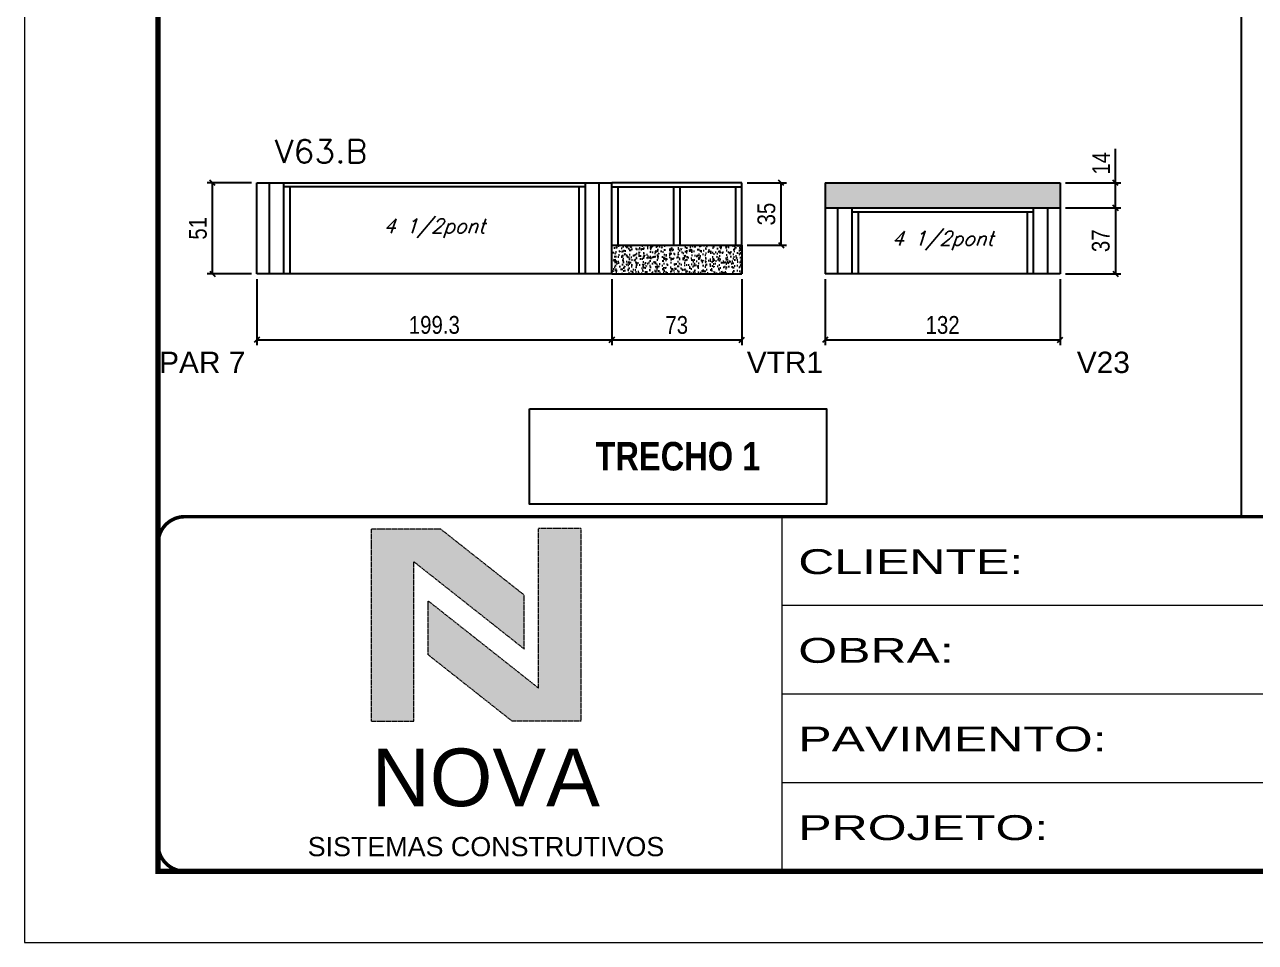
# Model space of a CAD drawing. Extents: x 0 to 6325, y 5574 to 19307.
# Drawn here: x 3170 to 3861, y 13614 to 14130 of the extents above; entities that cross this region are included whole.
import ezdxf

# ---------------------------------------------------------------- set-up
doc = ezdxf.new("R2010")
doc.units = 0
doc.linetypes.add('CONTINUO', pattern=[0])
doc.linetypes.add('DASHED', pattern=[0.75, 0.5, -0.25])
for name, color, linetype in [('1', 1, 'Continuous'), ('5', 5, 'Continuous'), ('COTA', 241, 'Continuous'), ('NOMENCLATURA', 7, 'Continuous'), ('Painéis', 200, 'Continuous'), ('SARR_2.2x7', 40, 'Continuous'), ('SARR_3.5x7', 81, 'Continuous'), ('texto', 7, 'Continuous')]:
    doc.layers.add(name, color=color, linetype=linetype)
for name, color, linetype, lineweight in [('CARIMBO-LEGENDA', 75, 'Continuous', 15), ('Folhas', 255, 'Continuous', 9), ('SARRAFO DE PRESSAO', 251, 'DASHED', 9), ('Texto Seção', 7, 'Continuous', 15)]:
    doc.layers.add(name, color=color, linetype=linetype, lineweight=lineweight)
doc.styles.add('arial', font='arial.ttf')
doc.styles.add('COTA TECNICA', font='techl___.ttf', dxfattribs={"height": 10})
doc.styles.add('REGUA-120', font='ROMANS.shx', dxfattribs={"height": 15})
doc.styles.add('ROMANC', font='techb___.ttf', dxfattribs={"height": 2.5})
doc.styles.add('Romans', font='romans.shx')
doc.styles.get("Standard").update_dxf_attribs({"font": 'arial.ttf'})
doc.styles.add('Tecnologia', font='')
doc.styles.get('Tecnologia').set_extended_font_data('Forgotten Futurist')
doc.dimstyles.new('PAINEL', dxfattribs={"dimtxt": 10, "dimasz": 3, "dimexe": 3, "dimexo": 3, "dimgap": 3, "dimtad": 1, "dimdec": 1, "dimzin": 12, "dimdsep": 46, "dimtxsty": 'COTA TECNICA', "dimblk1": 'OBLIQUE', "dimblk2": 'OBLIQUE', "dimsah": 1, "dimcen": 0.9, "dimclrd": 4, "dimclre": 4, "dimclrt": 240, "dimadec": 1, "dimazin": 3, "dimtfac": 1, "dimtdec": 1, "dimtmove": 0, "dimatfit": 3, "dimfxl": 1, "dimtolj": 1, "dimtzin": 12, "dimarcsym": 0})

# ---------------------------------------------------------------- blocks, each defined once
blk = doc.blocks.new('A$C64660E27')
at = {"layer": 'COTA', "true_color": 0x1a1a1a}
h = blk.add_hatch(color=250, dxfattribs=at)
h.dxf.hatch_style = 1
h.paths.add_polyline_path([(185.36, -11.63), (142.39, -11.63), (142.39, -131.63), (168.79, -131.63), (168.79, -32.18), (237.73, -86.68), (237.73, -53.03)])
at = {"layer": 'COTA'}
h = blk.add_hatch(color=20, dxfattribs=at)
h.dxf.hatch_style = 1
h.paths.add_polyline_path([(273.01, -11.43), (246.61, -11.43), (246.61, -111.07), (177.67, -56.57), (177.67, -90.22), (230.04, -131.63), (273.01, -131.63)])
for p, q in [((142.39, -131.63), (142.39, -11.63)), ((142.39, -11.63), (185.36, -11.63)), ((185.36, -11.63), (237.73, -53.03)), ((273.01, -11.43), (246.61, -11.43)), ((246.61, -111.07), (246.61, -11.43)), ((273.01, -11.43), (273.01, -131.63)), ((168.79, -32.18), (237.73, -86.68)), ((168.79, -131.63), (168.79, -32.18)), ((237.73, -86.68), (237.73, -53.03)), ((246.61, -111.07), (177.67, -56.57)), ((177.67, -90.22), (177.67, -56.57)), ((230.04, -131.63), (177.67, -90.22)), ((142.39, -131.63), (168.79, -131.63)), ((273.01, -131.63), (230.04, -131.63))]:
    blk.add_line(p, q)
at = {"layer": 'CARIMBO-LEGENDA', "color": 7, "linetype": 'Continuous', "ltscale": 100, "style": 'arial'}
blk.add_text('NOVA', height=36, dxfattribs=at).set_placement((142.39, -184.81))
at = {"layer": 'CARIMBO-LEGENDA', "color": 7, "linetype": 'Continuous', "style": 'arial'}
blk.add_text('SISTEMAS CONSTRUTIVOS', height=12, dxfattribs=at).set_placement((102.51, -216.03))
blk = doc.blocks.new('9999999999')
at = {"color": 30, "linetype": 'CONTINUO'}
for p, q in [((98564.56, 34230.21), (98564.56, 34429.45)), ((98564.56, 34379.64), (99583.98, 34379.64)), ((98564.56, 34329.83), (99487.98, 34329.83)), ((98564.56, 34280.02), (99487.98, 34280.02))]:
    blk.add_line(p, q, dxfattribs=at)
at = {"color": 30, "linetype": 'CONTINUO', "const_width": 2}
blk.add_lwpolyline([(99583.98, 34230.21), (99583.98, 34414.45, 0.414214), (99568.98, 34429.45), (98228.98, 34429.45, 0.414214), (98213.98, 34414.45), (98213.98, 34245.21, 0.414214), (98228.98, 34230.21), (99583.98, 34230.21)], format="xyb", dxfattribs=at)
at = {"layer": 'Folhas'}
blk.add_lwpolyline([(98138.98, 34190.21), (99623.98, 34190.21), (99623.98, 35240.21), (98138.98, 35240.21)], close=True, dxfattribs=at)
at = {"layer": 'Folhas', "color": 30, "const_width": 3}
blk.add_lwpolyline([(98213.98, 34230.21), (99583.98, 34230.21), (99583.98, 35200.21), (98213.98, 35200.21)], close=True, dxfattribs=at)
at = {"xscale": 0.9, "yscale": 0.9, "zscale": 0.9}
blk.add_blockref('A$C64660E27', (98205.77, 34433.07), dxfattribs=at)
at = {"layer": 'Folhas', "color": 7, "style": 'Tecnologia', "width": 1.5}
for s, p in [('CLIENTE:', (98573.65, 34397.17)), ('OBRA:', (98573.65, 34347.31)), ('PAVIMENTO:', (98573.65, 34297.5)), ('PROJETO:', (98573.65, 34247.69))]:
    blk.add_text(s, height=14, dxfattribs=at).set_placement(p)
blk = doc.blocks.new('_Oblique')
at = {"layer": '1', "color": 0, "lineweight": -2}
blk.add_line((-0.5, -0.5), (0.5, 0.5), dxfattribs=at)
blk = doc.blocks.new('*D4131')
at = {"layer": 'COTA', "color": 4, "lineweight": -2, "transparency": 16777216}
for p, q in [((3297.53, 14041.06), (3272.5, 14041.06)), ((3275.5, 13990.06), (3275.5, 14041.06)), ((3297.53, 13990.06), (3272.5, 13990.06))]:
    blk.add_line(p, q, dxfattribs=at)
at = {"layer": 'Defpoints', "color": 0, "transparency": 16777216}
for p in [(3275.5, 14041.06), (3300.53, 14041.06), (3300.53, 13990.06)]:
    blk.add_point(p, dxfattribs=at)
at = {"layer": 'COTA', "color": 4, "lineweight": -2, "transparency": 16777216, "xscale": 3, "yscale": 3, "zscale": 3}
for p, rotation in [((3275.5, 14041.06), 90), ((3275.5, 13990.06), 270)]:
    blk.add_blockref('_Oblique', p, dxfattribs=dict(at, rotation=rotation))
at = {"layer": 'COTA', "color": 240, "transparency": 16777216, "insert": (3267.39, 14015.56), "char_height": 10, "attachment_point": 5, "rotation": 90, "style": 'COTA TECNICA'}
blk.add_mtext('\\A1;51', dxfattribs=at)
blk = doc.blocks.new('*D4132')
at = {"layer": 'COTA', "color": 4, "lineweight": -2, "transparency": 16777216}
for p, q in [((3300.53, 13987.06), (3300.53, 13949.97)), ((3499.85, 13987.06), (3499.85, 13949.97)), ((3300.53, 13952.97), (3499.85, 13952.97))]:
    blk.add_line(p, q, dxfattribs=at)
at = {"layer": 'Defpoints', "color": 0, "transparency": 16777216}
for p in [(3300.53, 13990.06), (3499.85, 13990.06), (3499.85, 13952.97)]:
    blk.add_point(p, dxfattribs=at)
at = {"layer": 'COTA', "color": 4, "lineweight": -2, "transparency": 16777216, "xscale": 3, "yscale": 3, "zscale": 3, "rotation": 180}
blk.add_blockref('_Oblique', (3300.53, 13952.97), dxfattribs=at)
at = {"layer": 'COTA', "color": 4, "lineweight": -2, "transparency": 16777216, "xscale": 3, "yscale": 3, "zscale": 3}
blk.add_blockref('_Oblique', (3499.85, 13952.97), dxfattribs=at)
at = {"layer": 'COTA', "color": 240, "transparency": 16777216, "insert": (3400.19, 13961.22), "char_height": 10, "attachment_point": 5, "style": 'COTA TECNICA'}
blk.add_mtext('\\A1;199.3', dxfattribs=at)
blk = doc.blocks.new('*D4133')
at = {"layer": 'COTA', "color": 4, "lineweight": -2, "transparency": 16777216}
for p, q in [((3499.85, 13987.06), (3499.85, 13949.97)), ((3572.89, 13987.06), (3572.89, 13949.97)), ((3499.85, 13952.97), (3572.89, 13952.97))]:
    blk.add_line(p, q, dxfattribs=at)
at = {"layer": 'Defpoints', "color": 0, "transparency": 16777216}
for p in [(3499.85, 13990.06), (3572.89, 13990.06), (3572.89, 13952.97)]:
    blk.add_point(p, dxfattribs=at)
at = {"layer": 'COTA', "color": 4, "lineweight": -2, "transparency": 16777216, "xscale": 3, "yscale": 3, "zscale": 3, "rotation": 180}
blk.add_blockref('_Oblique', (3499.85, 13952.97), dxfattribs=at)
at = {"layer": 'COTA', "color": 4, "lineweight": -2, "transparency": 16777216, "xscale": 3, "yscale": 3, "zscale": 3}
blk.add_blockref('_Oblique', (3572.89, 13952.97), dxfattribs=at)
at = {"layer": 'COTA', "color": 240, "transparency": 16777216, "insert": (3536.37, 13961.19), "char_height": 10, "attachment_point": 5, "style": 'COTA TECNICA'}
blk.add_mtext('\\A1;73', dxfattribs=at)
blk = doc.blocks.new('*D4134')
at = {"layer": 'COTA', "color": 4, "lineweight": -2, "transparency": 16777216}
for p, q in [((3619.78, 13987.06), (3619.78, 13949.97)), ((3751.73, 13987.06), (3751.73, 13949.97)), ((3619.78, 13952.97), (3751.73, 13952.97))]:
    blk.add_line(p, q, dxfattribs=at)
at = {"layer": 'Defpoints', "color": 0, "transparency": 16777216}
for p in [(3619.78, 13990.06), (3751.73, 13990.06), (3751.73, 13952.97)]:
    blk.add_point(p, dxfattribs=at)
at = {"layer": 'COTA', "color": 4, "lineweight": -2, "transparency": 16777216, "xscale": 3, "yscale": 3, "zscale": 3, "rotation": 180}
blk.add_blockref('_Oblique', (3619.78, 13952.97), dxfattribs=at)
at = {"layer": 'COTA', "color": 4, "lineweight": -2, "transparency": 16777216, "xscale": 3, "yscale": 3, "zscale": 3}
blk.add_blockref('_Oblique', (3751.73, 13952.97), dxfattribs=at)
at = {"layer": 'COTA', "color": 240, "transparency": 16777216, "insert": (3685.76, 13961.19), "char_height": 10, "attachment_point": 5, "style": 'COTA TECNICA'}
blk.add_mtext('\\A1;132', dxfattribs=at)
blk = doc.blocks.new('*D4136')
at = {"layer": 'COTA', "color": 4, "lineweight": -2, "transparency": 16777216}
for p, q in [((3754.73, 14027.06), (3785.88, 14027.06)), ((3782.88, 14027.06), (3782.88, 13990.06)), ((3754.73, 13990.06), (3785.88, 13990.06))]:
    blk.add_line(p, q, dxfattribs=at)
at = {"layer": 'Defpoints', "color": 0, "transparency": 16777216}
for p in [(3751.73, 14027.06), (3751.73, 13990.06), (3782.88, 13990.06)]:
    blk.add_point(p, dxfattribs=at)
at = {"layer": 'COTA', "color": 4, "lineweight": -2, "transparency": 16777216, "xscale": 3, "yscale": 3, "zscale": 3}
for p, rotation in [((3782.88, 14027.06), 90), ((3782.88, 13990.06), 270)]:
    blk.add_blockref('_Oblique', p, dxfattribs=dict(at, rotation=rotation))
at = {"layer": 'COTA', "color": 240, "transparency": 16777216, "insert": (3774.66, 14008.56), "char_height": 10, "attachment_point": 5, "rotation": 90, "style": 'COTA TECNICA'}
blk.add_mtext('\\A1;37', dxfattribs=at)
blk = doc.blocks.new('*D4137')
at = {"layer": 'COTA', "color": 4, "lineweight": -2, "transparency": 16777216}
for p, q in [((3782.88, 14041.06), (3782.88, 14060.18)), ((3754.73, 14041.06), (3785.88, 14041.06)), ((3782.88, 14027.06), (3782.88, 14041.06)), ((3754.73, 14027.06), (3785.88, 14027.06))]:
    blk.add_line(p, q, dxfattribs=at)
at = {"layer": 'Defpoints', "color": 0, "transparency": 16777216}
for p in [(3751.73, 14041.06), (3782.88, 14041.06), (3751.73, 14027.06)]:
    blk.add_point(p, dxfattribs=at)
at = {"layer": 'COTA', "color": 4, "lineweight": -2, "transparency": 16777216, "xscale": 3, "yscale": 3, "zscale": 3}
for p, rotation in [((3782.88, 14041.06), 90), ((3782.88, 14027.06), 270)]:
    blk.add_blockref('_Oblique', p, dxfattribs=dict(at, rotation=rotation))
at = {"layer": 'COTA', "color": 240, "transparency": 16777216, "insert": (3774.81, 14052.12), "char_height": 10, "attachment_point": 5, "rotation": 90, "style": 'COTA TECNICA'}
blk.add_mtext('\\A1;14', dxfattribs=at)
blk = doc.blocks.new('*D4123')
at = {"layer": 'COTA', "color": 4, "lineweight": -2, "transparency": 16777216}
for p, q in [((3575.89, 14041.06), (3598.01, 14041.06)), ((3595.01, 14006.06), (3595.01, 14041.06)), ((3575.89, 14006.06), (3598.01, 14006.06))]:
    blk.add_line(p, q, dxfattribs=at)
at = {"layer": 'Defpoints', "color": 0, "transparency": 16777216}
for p in [(3572.89, 14041.06), (3595.01, 14041.06), (3572.89, 14006.06)]:
    blk.add_point(p, dxfattribs=at)
at = {"layer": 'COTA', "color": 4, "lineweight": -2, "transparency": 16777216, "xscale": 3, "yscale": 3, "zscale": 3}
for p, rotation in [((3595.01, 14041.06), 90), ((3595.01, 14006.06), 270)]:
    blk.add_blockref('_Oblique', p, dxfattribs=dict(at, rotation=rotation))
at = {"layer": 'COTA', "color": 240, "transparency": 16777216, "insert": (3586.79, 14023.56), "char_height": 10, "attachment_point": 5, "rotation": 90, "style": 'COTA TECNICA'}
blk.add_mtext('\\A1;35', dxfattribs=at)

msp = doc.modelspace()

# ---------------------------------------------------------------- hatches: boundary and pattern name
at = {"layer": 'COTA'}
h = msp.add_hatch(dxfattribs=at)
h.set_pattern_fill('AR-CONC', color=256, scale=0.03)
h.set_pattern_definition([(50, (-1970.963, 6891.4506), (5.46554, -0.4781726), [0.5715, -6.2865]), (355, (-1970.963, 6891.4506), (-1.0573026, 5.7317054), [0.4572, -5.0292175]), (100.451445, (-1970.5074, 6891.411), (4.4082374, 5.2535326), [0.4857003, -5.3427073]), (46.1842, (-1970.963, 6892.9746), (8.132371, -1.26127), [0.85725, -9.42975]), (96.63556, (-1970.285, 6892.8695), (7.122124, 7.422784), [0.728551, -8.014068]), (351.18415, (-1970.963, 6892.975), (7.122124, 7.422784), [0.685799, -7.543792]), (21, (-1970.201, 6892.5936), (4.5484317, -3.067956), [0.5715, -6.2865]), (326, (-1970.201, 6892.5936), (1.854061, 5.525639), [0.4572, -5.0292]), (71.451445, (-1969.822, 6892.338), (6.4024926, 2.457683), [0.4857003, -5.342698]), (37.5, (-1970.9628, 6891.4506), (0.0926581, 2.53665117), [0, -4.96824, 0, -5.1054, 0, -5.04825]), (7.5, (-1970.9628, 6891.4506), (2.0045899, 3.00541724), [0, -2.91084, 0, -4.85394, 0, -1.92405]), (327.5, (-1972.662, 6891.4506), (4.06771786, -0.1718623), [0, -1.905, 0, -5.9436, 0, -7.8867]), (317.5, (-1973.424, 6891.4506), (4.4438754, 0.7627947), [0, -2.4765, 0, -3.94716, 0, -5.6007])])
h.paths.add_polyline_path([(3751.73, 14041.06), (3619.78, 14041.06), (3619.78, 14027.06), (3751.73, 14027.06)])
h = msp.add_hatch(dxfattribs=at)
h.set_pattern_fill('AR-CONC', color=256, scale=0.03)
h.set_pattern_definition([(50, (-1989.26, 6891.4506), (5.46554, -0.4781726), [0.5715, -6.2865]), (355, (-1989.26, 6891.4506), (-1.0573026, 5.7317054), [0.4572, -5.0292175]), (100.451445, (-1988.8047, 6891.411), (4.4082374, 5.2535326), [0.4857003, -5.3427073]), (46.1842, (-1989.26, 6892.9746), (8.132371, -1.26127), [0.85725, -9.42975]), (96.63556, (-1988.5825, 6892.8695), (7.122124, 7.422784), [0.728551, -8.014068]), (351.18415, (-1989.26, 6892.975), (7.122124, 7.422784), [0.685799, -7.543792]), (21, (-1988.498, 6892.5936), (4.5484317, -3.067956), [0.5715, -6.2865]), (326, (-1988.498, 6892.5936), (1.854061, 5.525639), [0.4572, -5.0292]), (71.451445, (-1988.119, 6892.338), (6.4024926, 2.457683), [0.4857003, -5.342698]), (37.5, (-1989.2602, 6891.4506), (0.0926581, 2.53665117), [0, -4.96824, 0, -5.1054, 0, -5.04825]), (7.5, (-1989.2602, 6891.4506), (2.0045899, 3.00541724), [0, -2.91084, 0, -4.85394, 0, -1.92405]), (327.5, (-1990.9595, 6891.4506), (4.06771786, -0.1718623), [0, -1.905, 0, -5.9436, 0, -7.8867]), (317.5, (-1991.7215, 6891.4506), (4.4438754, 0.7627947), [0, -2.4765, 0, -3.94716, 0, -5.6007])])
h.paths.add_polyline_path([(3572.89, 14006.06), (3499.85, 14006.06), (3499.85, 13990.06), (3572.89, 13990.06)])

# ---------------------------------------------------------------- linework, layer by layer
for p, q in [((3853.43, 14624.27), (3853.43, 13853.52)), ((3619.78, 14041.06), (3751.73, 14041.06)), ((3619.78, 14041.06), (3619.78, 14027.06)), ((3751.73, 14041.06), (3751.73, 14027.06)), ((3572.89, 14006.06), (3572.89, 13990.06)), ((3499.85, 13990.06), (3572.89, 13990.06))]:
    msp.add_line(p, q, dxfattribs=at)
msp.add_lwpolyline([(3453.68, 13914.21), (3620.45, 13914.21), (3620.45, 13860.55), (3453.68, 13860.55)], close=True, dxfattribs=at)
at = {"layer": 'Painéis', "linetype": 'ByBlock'}
for p, q in [((3300.53, 13990.06), (3300.53, 14041.06)), ((3300.53, 14041.06), (3499.85, 14041.06)), ((3572.89, 14041.06), (3499.85, 14041.06)), ((3499.85, 13990.06), (3499.85, 14041.06)), ((3572.89, 14006.06), (3572.89, 14041.06)), ((3619.78, 14027.06), (3619.78, 13990.06)), ((3619.78, 14027.06), (3751.73, 14027.06)), ((3751.73, 14027.06), (3751.73, 13990.06)), ((3499.85, 14006.06), (3572.89, 14006.06)), ((3499.85, 13990.06), (3300.53, 13990.06)), ((3751.73, 13990.06), (3619.78, 13990.06))]:
    msp.add_line(p, q, dxfattribs=at)
at = {"layer": 'SARR_2.2x7', "linetype": 'Continuous'}
for p, q in [((3307.53, 13990.06), (3307.53, 14041.06)), ((3484.85, 14038.86), (3315.53, 14038.86)), ((3492.85, 13990.06), (3492.85, 14041.06)), ((3499.85, 14038.86), (3572.89, 14038.86)), ((3626.78, 14027.06), (3626.78, 13990.06)), ((3634.78, 14024.86), (3736.73, 14024.86)), ((3744.73, 14027.06), (3744.73, 13990.06))]:
    msp.add_line(p, q, dxfattribs=at)
at = {"layer": 'SARR_3.5x7'}
for p, q in [((3315.53, 14041.06), (3315.53, 13990.06)), ((3319.03, 14038.86), (3319.03, 13990.06)), ((3481.35, 14038.86), (3481.35, 13990.06)), ((3484.85, 14041.06), (3484.85, 13990.06)), ((3503.35, 14038.86), (3503.35, 14006.06)), ((3534.62, 14038.86), (3534.62, 14006.06)), ((3538.12, 14038.86), (3538.12, 14006.06)), ((3569.39, 14038.86), (3569.39, 14006.06)), ((3634.78, 14027.06), (3634.78, 13990.06)), ((3638.28, 14024.86), (3638.28, 13990.06)), ((3733.23, 14024.86), (3733.23, 13990.06)), ((3736.73, 14027.06), (3736.73, 13990.06))]:
    msp.add_line(p, q, dxfattribs=at)

# ---------------------------------------------------------------- block references
at = {"layer": 'SARRAFO DE PRESSAO', "color": 6, "linetype": 'ByBlock'}
msp.add_blockref('9999999999', (-94968.98, -20575.93), dxfattribs=at)

# ---------------------------------------------------------------- texts
at = {"layer": '5', "linetype": 'Continuous'}
for s, p in [('PAR 7', (3245.58, 13934.25)), ('VTR1', (3575.75, 13934.25)), ('V23', (3761.16, 13934.25))]:
    msp.add_text(s, height=12, rotation=0.00004, dxfattribs=at).set_placement(p)
at = {"layer": 'NOMENCLATURA', "color": 2, "insert": (3537.06, 13887.38), "char_height": 16, "attachment_point": 5, "style": 'ROMANC'}
msp.add_mtext('TRECHO 1', dxfattribs=at)
at = {"layer": 'texto', "color": 2, "char_height": 8, "attachment_point": 5, "style": 'Romans'}
for insert in [(3400.19, 14015.56), (3685.76, 14008.56)]:
    msp.add_mtext('{\\Q19;\\C256;4 1/2pont}', dxfattribs=dict(at, insert=insert))
at = {"layer": 'Texto Seção', "style": 'REGUA-120', "width": 1.05}
msp.add_text('V63.B', height=13, dxfattribs=at).set_placement((3310.53, 14052.29))

# ---------------------------------------------------------------- dimensions: what is measured, and where the dimension line sits
at = {"layer": 'COTA'}
for base, p1, p2, picture, middle in [((3782.88, 14041.06), (3751.73, 14027.06), (3751.73, 14041.06), '*D4137', (3774.81, 14052.12)), ((3275.5, 14041.06), (3300.53, 13990.06), (3300.53, 14041.06), '*D4131', (3267.39, 14015.56)), ((3595.01, 14041.06), (3572.89, 14006.06), (3572.89, 14041.06), '*D4123', (3586.79, 14023.56)), ((3782.88, 13990.06), (3751.73, 14027.06), (3751.73, 13990.06), '*D4136', (3774.66, 14008.56))]:
    dim = msp.add_linear_dim(base=base, p1=p1, p2=p2, angle=90, dimstyle='PAINEL', dxfattribs=at)
    dim.commit()
    dim.dimension.update_dxf_attribs({"geometry": picture, "text_midpoint": middle})
for base, p1, p2, picture, middle in [((3499.85, 13952.97), (3300.53, 13990.06), (3499.85, 13990.06), '*D4132', (3400.19, 13961.22)), ((3572.89, 13952.97), (3499.85, 13990.06), (3572.89, 13990.06), '*D4133', (3536.37, 13961.19)), ((3751.7344, 13952.9725), (3619.7762, 13990.0583), (3751.7344, 13990.0583), '*D4134', (3685.7553, 13961.1918))]:
    dim = msp.add_linear_dim(base=base, p1=p1, p2=p2, dimstyle='PAINEL', dxfattribs=at)
    dim.commit()
    dim.dimension.update_dxf_attribs({"geometry": picture, "text_midpoint": middle})

doc.saveas('drawing.dxf')
